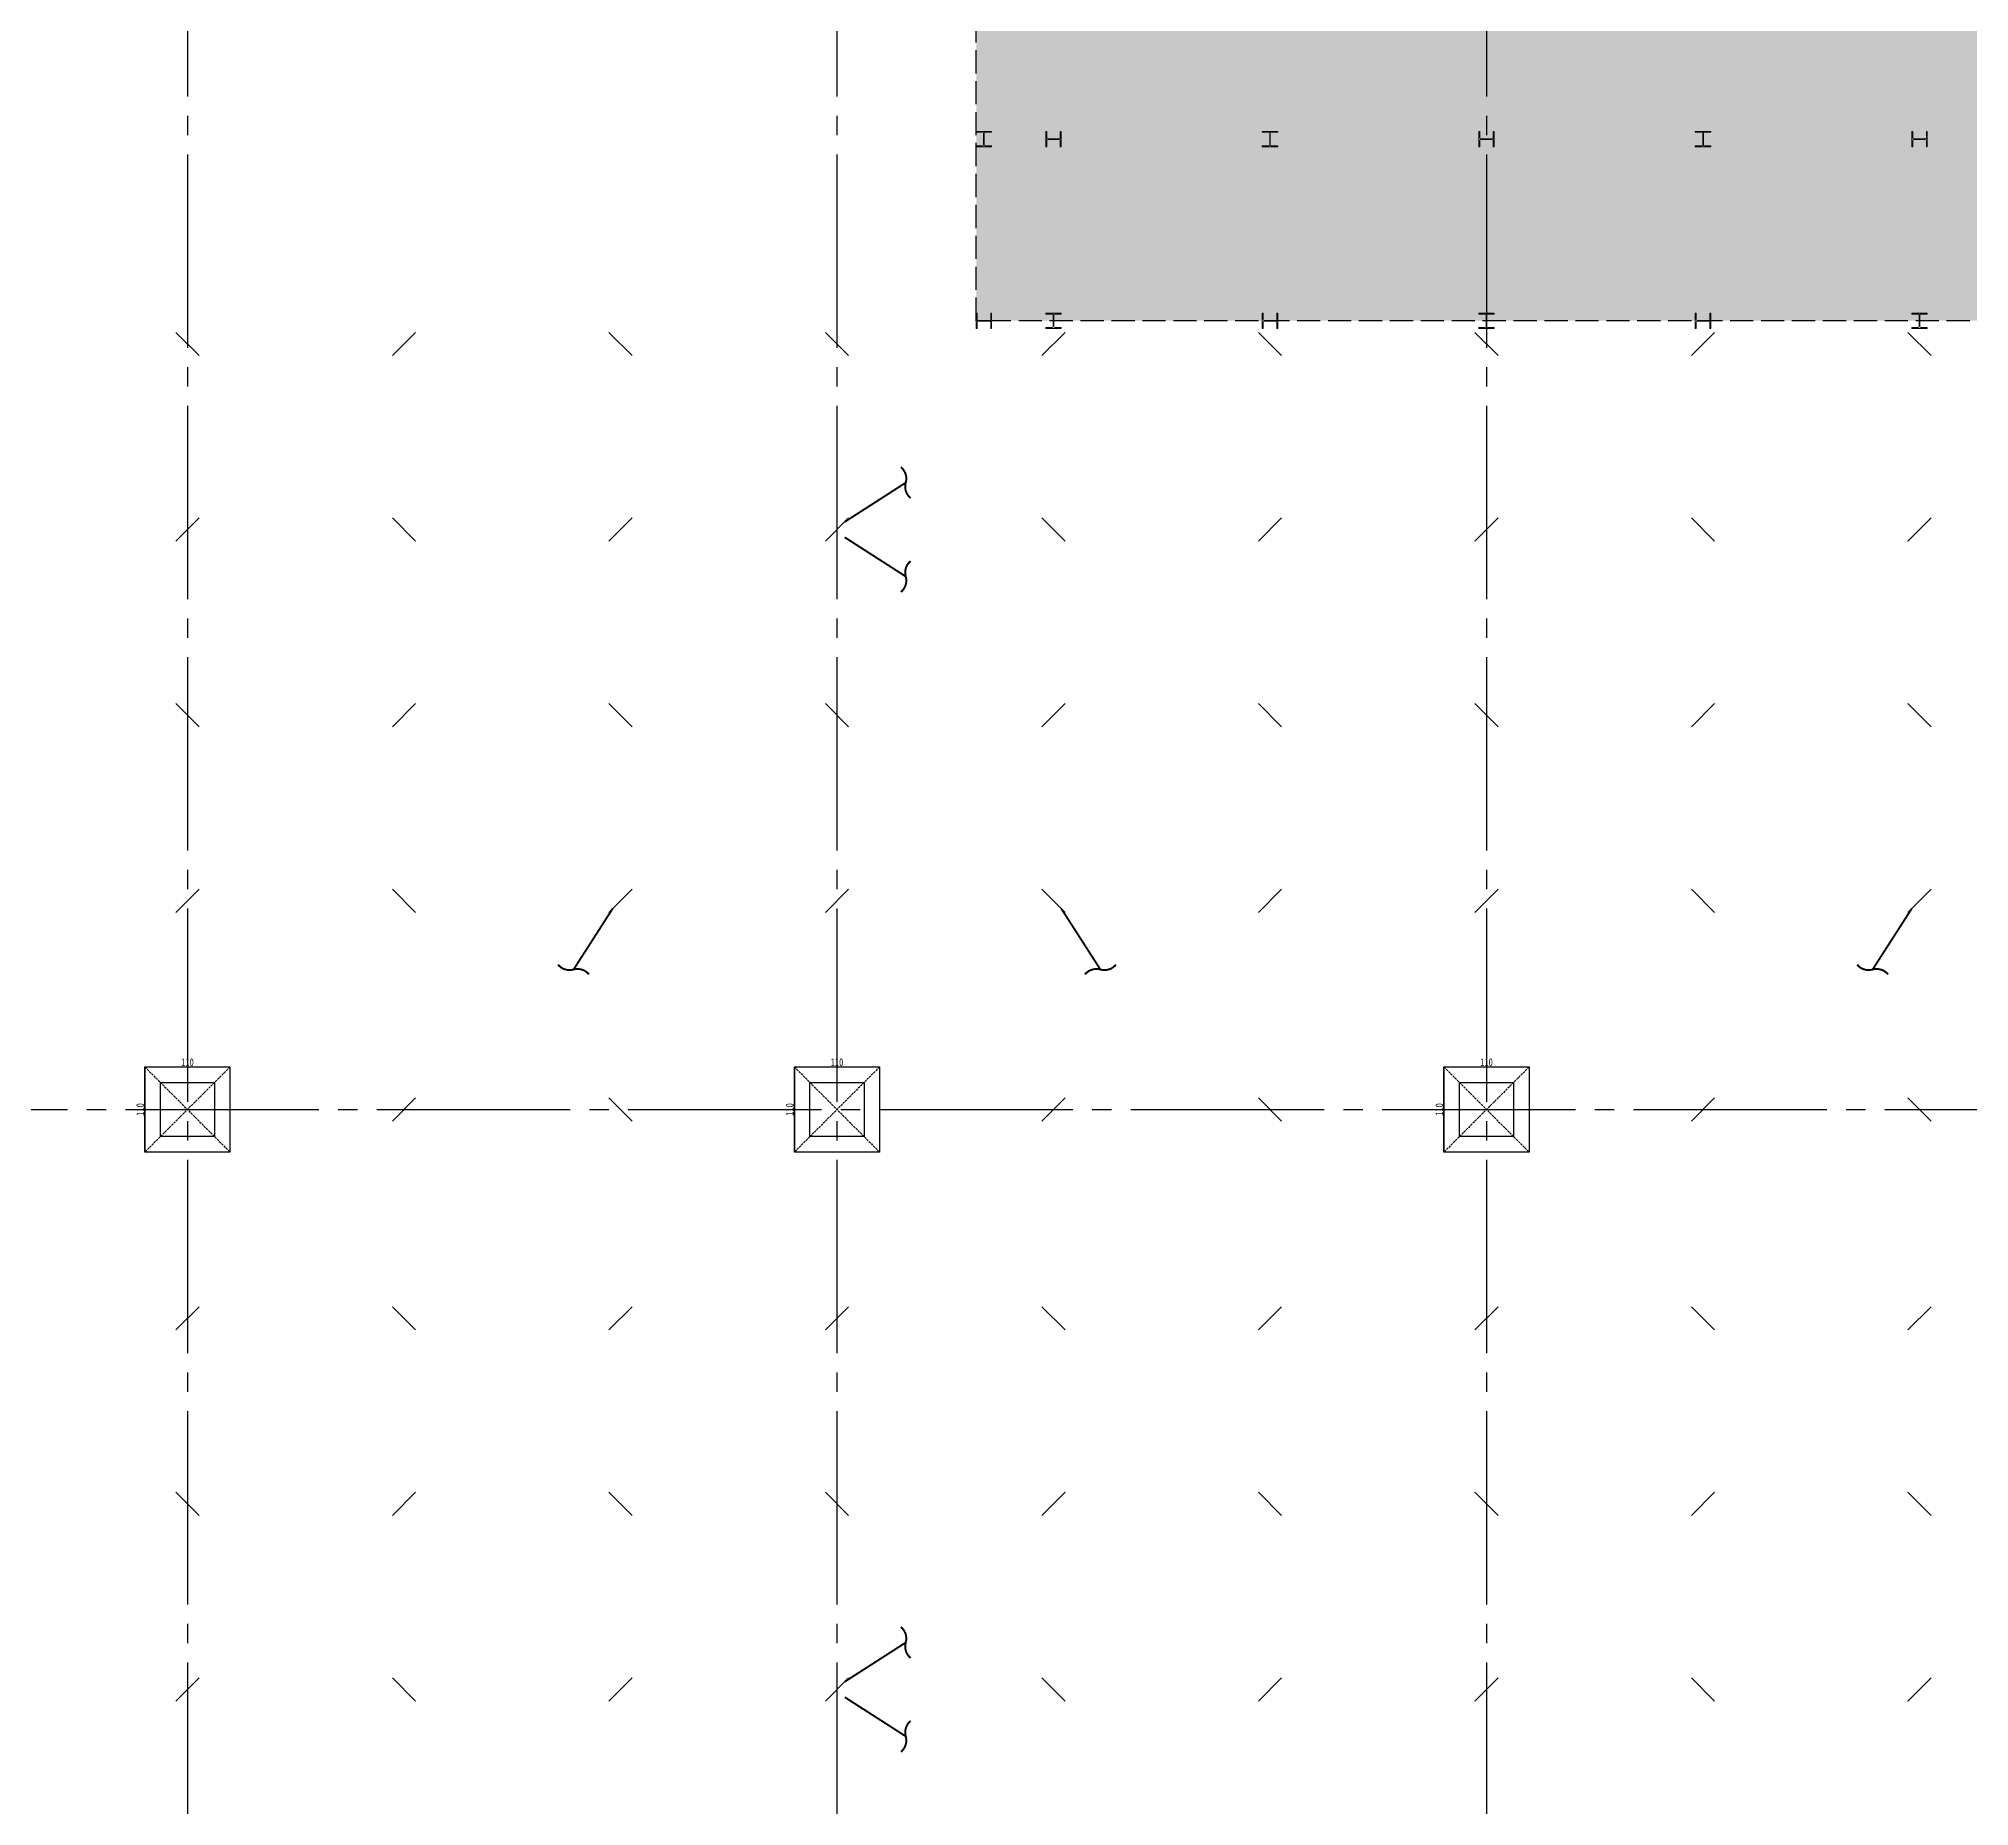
# Model space of a CAD drawing. Header units: millimetres. Extents: x -960 to 39633, y -720 to 12125.
# Drawn here: x 19967 to 22464, y 3599 to 5885 of the extents above; entities that cross this region are included whole.
import ezdxf

# ---------------------------------------------------------------- set-up
doc = ezdxf.new("R2010")
doc.units = ezdxf.units.MM
doc.header["$LTSCALE"] = 100
for name, pattern in [('X-S-FAB-L05$0$COL-CEN-LIN', [3.25, 2.5, -0.25, 0.25, -0.25]), ('X-S-FAB-L05$0$DASHED', [0.75, 0.5, -0.25]), ('X-S-FAB-L05$0$HIDDEN', [0.4, 0.3, -0.1])]:
    doc.linetypes.add(name, pattern=pattern)
for name, color, linetype in [('0-xref', 7, 'Continuous'), ('X-S-FAB-L05$0$BEAM', 8, 'Continuous'), ('X-S-FAB-L05$0$BLOCK', 8, 'Continuous'), ('X-S-FAB-L05$0$BR-D', 8, 'X-S-FAB-L05$0$DASHED'), ('X-S-FAB-L05$0$CCL', 8, 'X-S-FAB-L05$0$COL-CEN-LIN'), ('X-S-FAB-L05$0$COL', 8, 'Continuous'), ('X-S-FAB-L05$0$COL-S', 8, 'Continuous'), ('X-S-FAB-L05$0$HID(UP)', 8, 'X-S-FAB-L05$0$HIDDEN'), ('X-S-FAB-L05$0$S-鋼柱', 8, 'Continuous'), ('X-S-FAB-L05$0$SKY05│level-60%', 7, 'Continuous'), ('X-S-FAB-L05$0$斜撐', 8, 'Continuous')]:
    doc.layers.add(name, color=color, linetype=linetype)
doc.layers.add('X-S-FAB-L05$0$XREF', color=8, linetype='Continuous', lineweight=0)
doc.styles.add('X-S-FAB-L05$0$DIM', font='', dxfattribs={"width": 0.8})
doc.styles.get('X-S-FAB-L05$0$DIM').set_extended_font_data('MingLiU')
doc.dimstyles.new('X-S-FAB-L05$0$JJP_005_defpoint', dxfattribs={"dimtxt": 20, "dimasz": 0.5, "dimexe": 0.5, "dimexo": 0.5, "dimgap": 0.5, "dimtad": 1, "dimdsep": 46, "dimtxsty": 'X-S-FAB-L05$0$DIM', "dimblk": 'X-S-FAB-L05$0$_None', "dimcen": 10, "dimclrd": 256, "dimclre": 256, "dimclrt": 256, "dimadec": 0, "dimazin": 0, "dimtfac": 1, "dimtix": 1, "dimtmove": 2, "dimatfit": 3, "dimldrblk": 'X-S-FAB-L05$0$_None', "dimfxl": 0.5, "dimtolj": 1, "dimtzin": 0, "dimarcsym": 0})

# ---------------------------------------------------------------- blocks, each defined once
blk = doc.blocks.new('*D173')
at = {"layer": 'DefPoints', "lineweight": -2, "transparency": 16777216}
blk.add_line((0, 0), (110, 0), dxfattribs=at)
at = {"layer": 'DefPoints', "color": 0, "transparency": 16777216}
for p in [(0, 0), (110, 0), (110, 0)]:
    blk.add_point(p, dxfattribs=at)
at = {"layer": 'DefPoints', "transparency": 16777216, "insert": (55, 6.1), "char_height": 10, "attachment_point": 5, "style": 'X-S-FAB-L05$0$DIM'}
blk.add_mtext('\\A1;110', dxfattribs=at)
blk = doc.blocks.new('X-S-FAB-L05$0$_None')
blk = doc.blocks.new('*D174')
at = {"layer": 'DefPoints', "lineweight": -2, "transparency": 16777216}
blk.add_line((0, 0), (0, -110), dxfattribs=at)
at = {"layer": 'DefPoints', "color": 0, "transparency": 16777216}
for p in [(0, 0), (0, -110), (0, -110)]:
    blk.add_point(p, dxfattribs=at)
at = {"layer": 'DefPoints', "transparency": 16777216, "insert": (-6.1, -55), "char_height": 10, "attachment_point": 5, "rotation": 90, "style": 'X-S-FAB-L05$0$DIM'}
blk.add_mtext('\\A1;110', dxfattribs=at)
blk = doc.blocks.new('X-S-FAB-L05$0$斜撐')
at = {"layer": 'X-S-FAB-L05$0$BR-D', "const_width": 0.5}
blk.add_lwpolyline([(962.11, 215.55, -0.296213), (957.95, 215.19, 0.299957), (953.75, 214.85, 0.006918)], format="xyb", dxfattribs=at)
at = {"layer": 'X-S-FAB-L05$0$BR-D', "linetype": 'ByBlock', "const_width": 0.5}
blk.add_lwpolyline([(964.37, 197.57), (957.95, 215.19)], dxfattribs=at)
blk = doc.blocks.new('X-S-FAB-L05$0$SC1')
at = {"layer": 'DefPoints'}
blk.add_line((27925, 8342.1), (27955, 8312.1), dxfattribs=at)
blk = doc.blocks.new('X-S-FAB-L05$0$VC(C)')
at = {"layer": 'X-S-FAB-L05$0$S-鋼柱'}
for p in [(-7780, -2837.1), (-7220, -2837.1), (-6940, -2837.1), (-6380, -2837.1), (-6100, -2837.1), (-5540, -2837.1), (-7500, -3077.1), (-6660, -3077.1), (-5820, -3077.1), (-7780, -3317.1), (-7220, -3317.1), (-6940, -3317.1), (-6380, -3317.1), (-6100, -3317.1), (-5540, -3317.1), (-7500, -3557.1), (-6660, -3557.1), (-5820, -3557.1), (-7220, -3827.1), (-6380, -3827.1), (-5540, -3827.1), (-7500, -4097.1), (-6660, -4097.1), (-5820, -4097.1), (-7780, -4337.1), (-7220, -4337.1), (-6940, -4337.1), (-6380, -4337.1), (-6100, -4337.1), (-5540, -4337.1), (-7500, -4577.1), (-6660, -4577.1), (-5820, -4577.1)]:
    blk.add_blockref('X-S-FAB-L05$0$SC1', p, dxfattribs=at)
at = {"layer": 'X-S-FAB-L05$0$S-鋼柱', "rotation": 90}
for p in [(28767.1, -22450), (29607.1, -22450), (30447.1, -22450), (28487.1, -22690), (29047.1, -22690), (29327.1, -22690), (29887.1, -22690), (30167.1, -22690), (30727.1, -22690), (28767.1, -22930), (29607.1, -22930), (30447.1, -22930), (28487.1, -23170), (29047.1, -23170), (29327.1, -23170), (29887.1, -23170), (30167.1, -23170), (30727.1, -23170), (28767.1, -23440), (29607.1, -23440), (30447.1, -23440), (28487.1, -23710), (29047.1, -23710), (29327.1, -23710), (29887.1, -23710), (30167.1, -23710), (30727.1, -23710), (28767.1, -23950), (29607.1, -23950), (30447.1, -23950), (28487.1, -24190), (29047.1, -24190), (29327.1, -24190), (29887.1, -24190), (30167.1, -24190), (30727.1, -24190)]:
    blk.add_blockref('X-S-FAB-L05$0$SC1', p, dxfattribs=at)
at = {"layer": 'X-S-FAB-L05$0$斜撐'}
for p, xscale, yscale, zscale, rotation in [((18987.4, 9747.2), 5.000000000000002, 5.000000000000002, 5.000000000000002, 282.6853631040207), ((18987.4, 752.8), -5, 5, 5, 257.3146368959793), ((16222.8, 6782.6), -5.000000000000004, 5, 5, 167.3146368959792), ((25777.2, 6782.6), 5.000000000000001, 5.000000000000001, 5.000000000000001, 192.6853631040205), ((17902.8, 6782.6), -5.000000000000004, 5, 5, 167.3146368959792), ((18987.4, 8247.2), 5.000000000000002, 5.000000000000002, 5.000000000000002, 282.6853631040207), ((18987.4, -747.2), -5, 5, 5, 257.3146368959793)]:
    blk.add_blockref('X-S-FAB-L05$0$斜撐', p, dxfattribs=dict(at, xscale=xscale, yscale=yscale, zscale=zscale, rotation=rotation))
blk = doc.blocks.new('*U58')
at = {"layer": 'DefPoints', "linetype": 'X-S-FAB-L05$0$HIDDEN', "ltscale": 0.1}
for p, q in [((110, 0), (0, -110)), ((0, 0), (110, -110))]:
    blk.add_line(p, q, dxfattribs=at)
at = {"layer": 'X-S-FAB-L05$0$COL', "ltscale": 0.1}
blk.add_lwpolyline([(0, 0), (110, 0), (110, -110), (0, -110)], close=True, dxfattribs=at)
at = {"layer": 'DefPoints'}
dim = blk.add_linear_dim(base=(0, -110), p1=(0, 0), p2=(0, -110), angle=90, dimstyle='X-S-FAB-L05$0$JJP_005_defpoint', override={"dimtxt": 10}, dxfattribs=at)
dim.commit()
dim.dimension.update_dxf_attribs({"geometry": '*D174', "text_midpoint": (-6.067, -55)})
dim = blk.add_linear_dim(base=(110, 0), p1=(0, 0), p2=(110, 0), dimstyle='X-S-FAB-L05$0$JJP_005_defpoint', override={"dimtxt": 10}, dxfattribs=at)
dim.commit()
dim.dimension.update_dxf_attribs({"geometry": '*D173', "text_midpoint": (55, 6.067)})
blk = doc.blocks.new('X-S-FAB-L05$0$FAB2-L05')
at = {"layer": 'X-S-FAB-L05$0$CCL'}
for p, q in [((-6000, 11005), (-6000, 0)), ((-5160, 11005), (-5160, 0)), ((-4320, 11005), (-4320, 0)), ((-26880, 5220), (1210, 5220))]:
    blk.add_line(p, q, dxfattribs=at)
at = {"layer": 'X-S-FAB-L05$0$COL-S'}
for points in [[(-6035, 5255), (-5965, 5255), (-5965, 5185), (-6035, 5185)], [(-5195, 5255), (-5125, 5255), (-5125, 5185), (-5195, 5185)], [(-4355, 5255), (-4285, 5255), (-4285, 5185), (-4355, 5185)]]:
    blk.add_lwpolyline(points, close=True, dxfattribs=at)
at = {"layer": 'X-S-FAB-L05$0$BEAM'}
for p in [(-6055, 5275), (-5215, 5275), (-4375, 5275)]:
    blk.add_blockref('*U58', p, dxfattribs=at)
blk = doc.blocks.new('X-S-FAB-L05')
at = {"layer": 'X-S-FAB-L05$0$SKY05│level-60%'}
h = blk.add_hatch(dxfattribs=at)
h.set_pattern_fill('ANSI31', color=256)
h.set_pattern_definition([(45, (0, 0), (-0.08838834765, 0.08838834765), [])])
edge = h.paths.add_edge_path()
edge.add_line((23520.4, 5520), (21180, 5520))
edge.add_line((21180, 5520), (21180, 7320))
edge.add_line((21180, 7320), (19200, 7320))
edge.add_line((19200, 7320), (19200, 8595))
edge.add_line((19200, 8595), (19707.5, 8595))
edge.add_line((19707.5, 8595), (19707.5, 9033))
at = {"layer": 'X-S-FAB-L05$0$COL-S', "lineweight": 0, "flags": 128}
for points in [[(21180, 5765), (21180, 5763.8), (21188.3, 5763.8, -0.41421356), (21189.6, 5762.5), (21189.6, 5747.5, -0.41421356), (21188.3, 5746.2), (21180, 5746.2), (21180, 5745), (21200, 5745), (21200, 5746.2), (21191.7, 5746.2, -0.41421356), (21190.4, 5747.5), (21190.4, 5762.5, -0.41421356), (21191.7, 5763.8), (21200, 5763.8), (21200, 5765)], [(21270, 5745), (21271.2, 5745), (21271.2, 5753.3, -0.41421356), (21272.5, 5754.6), (21287.5, 5754.6, -0.41421356), (21288.8, 5753.3), (21288.8, 5745), (21290, 5745), (21290, 5765), (21288.8, 5765), (21288.8, 5756.7, -0.41421356), (21287.5, 5755.4), (21272.5, 5755.4, -0.41421356), (21271.2, 5756.7), (21271.2, 5765), (21270, 5765)], [(21550, 5765), (21550, 5763.8), (21558.3, 5763.8, -0.41421356), (21559.6, 5762.5), (21559.6, 5747.5, -0.41421356), (21558.3, 5746.2), (21550, 5746.2), (21550, 5745), (21570, 5745), (21570, 5746.2), (21561.7, 5746.2, -0.41421356), (21560.4, 5747.5), (21560.4, 5762.5, -0.41421356), (21561.7, 5763.8), (21570, 5763.8), (21570, 5765)], [(21830, 5745), (21831.2, 5745), (21831.2, 5753.3, -0.41421356), (21832.5, 5754.6), (21847.5, 5754.6, -0.41421356), (21848.8, 5753.3), (21848.8, 5745), (21850, 5745), (21850, 5765), (21848.8, 5765), (21848.8, 5756.7, -0.41421356), (21847.5, 5755.4), (21832.5, 5755.4, -0.41421356), (21831.2, 5756.7), (21831.2, 5765), (21830, 5765)], [(22110, 5765), (22110, 5763.8), (22118.3, 5763.8, -0.41421356), (22119.6, 5762.5), (22119.6, 5747.5, -0.41421356), (22118.3, 5746.2), (22110, 5746.2), (22110, 5745), (22130, 5745), (22130, 5746.2), (22121.7, 5746.2, -0.41421356), (22120.4, 5747.5), (22120.4, 5762.5, -0.41421356), (22121.7, 5763.8), (22130, 5763.8), (22130, 5765)], [(22390, 5745), (22391.2, 5745), (22391.2, 5753.3, -0.41421356), (22392.5, 5754.6), (22407.5, 5754.6, -0.41421356), (22408.8, 5753.3), (22408.8, 5745), (22410, 5745), (22410, 5765), (22408.8, 5765), (22408.8, 5756.7, -0.41421356), (22407.5, 5755.4), (22392.5, 5755.4, -0.41421356), (22391.2, 5756.7), (22391.2, 5765), (22390, 5765)], [(21180, 5510), (21181.2, 5510), (21181.2, 5518.3, -0.41421356), (21182.5, 5519.6), (21197.5, 5519.6, -0.41421356), (21198.8, 5518.3), (21198.8, 5510), (21200, 5510), (21200, 5530), (21198.8, 5530), (21198.8, 5521.7, -0.41421356), (21197.5, 5520.4), (21182.5, 5520.4, -0.41421356), (21181.2, 5521.7), (21181.2, 5530), (21180, 5530)], [(21270, 5530), (21270, 5528.8), (21278.3, 5528.8, -0.41421356), (21279.6, 5527.5), (21279.6, 5512.5, -0.41421356), (21278.3, 5511.2), (21270, 5511.2), (21270, 5510), (21290, 5510), (21290, 5511.2), (21281.7, 5511.2, -0.41421356), (21280.4, 5512.5), (21280.4, 5527.5, -0.41421356), (21281.7, 5528.8), (21290, 5528.8), (21290, 5530)], [(21550, 5510), (21551.2, 5510), (21551.2, 5518.3, -0.41421356), (21552.5, 5519.6), (21567.5, 5519.6, -0.41421356), (21568.8, 5518.3), (21568.8, 5510), (21570, 5510), (21570, 5530), (21568.8, 5530), (21568.8, 5521.7, -0.41421356), (21567.5, 5520.4), (21552.5, 5520.4, -0.41421356), (21551.2, 5521.7), (21551.2, 5530), (21550, 5530)], [(21830, 5530), (21830, 5528.8), (21838.3, 5528.8, -0.41421356), (21839.6, 5527.5), (21839.6, 5512.5, -0.41421356), (21838.3, 5511.2), (21830, 5511.2), (21830, 5510), (21850, 5510), (21850, 5511.2), (21841.7, 5511.2, -0.41421356), (21840.4, 5512.5), (21840.4, 5527.5, -0.41421356), (21841.7, 5528.8), (21850, 5528.8), (21850, 5530)], [(22110, 5510), (22111.2, 5510), (22111.2, 5518.3, -0.41421356), (22112.5, 5519.6), (22127.5, 5519.6, -0.41421356), (22128.8, 5518.3), (22128.8, 5510), (22130, 5510), (22130, 5530), (22128.8, 5530), (22128.8, 5521.7, -0.41421356), (22127.5, 5520.4), (22112.5, 5520.4, -0.41421356), (22111.2, 5521.7), (22111.2, 5530), (22110, 5530)], [(22390, 5530), (22390, 5528.8), (22398.3, 5528.8, -0.41421356), (22399.6, 5527.5), (22399.6, 5512.5, -0.41421356), (22398.3, 5511.2), (22390, 5511.2), (22390, 5510), (22410, 5510), (22410, 5511.2), (22401.7, 5511.2, -0.41421356), (22400.4, 5512.5), (22400.4, 5527.5, -0.41421356), (22401.7, 5528.8), (22410, 5528.8), (22410, 5530)]]:
    blk.add_lwpolyline(points, format="xyb", close=True, dxfattribs=at)
at = {"layer": 'X-S-FAB-L05$0$COL-S'}
for points in [[(20125, 4535), (20195, 4535), (20195, 4465), (20125, 4465)], [(20965, 4535), (21035, 4535), (21035, 4465), (20965, 4465)], [(21805, 4535), (21875, 4535), (21875, 4465), (21805, 4465)]]:
    blk.add_lwpolyline(points, close=True, dxfattribs=at)
at = {"layer": 'X-S-FAB-L05$0$HID(UP)'}
blk.add_lwpolyline([(24315, 5565), (23585, 5565), (23585, 5520), (21180, 5520), (21180, 7320), (19200, 7320), (19200, 8595), (19707.5, 8595), (19707.5, 9033)], dxfattribs=at)
at = {"layer": 'X-S-FAB-L05$0$BEAM'}
for p in [(20105, 4555), (20945, 4555), (21785, 4555)]:
    blk.add_blockref('*U58', p, dxfattribs=at)
at = {"layer": 'X-S-FAB-L05$0$BLOCK'}
blk.add_blockref('X-S-FAB-L05$0$FAB2-L05', (26160, -720), dxfattribs=at)
at = {"layer": 'X-S-FAB-L05$0$XREF'}
blk.add_blockref('X-S-FAB-L05$0$VC(C)', (0, 0), dxfattribs=at)

msp = doc.modelspace()

# ---------------------------------------------------------------- block references
at = {"layer": '0-xref'}
msp.add_blockref('X-S-FAB-L05', (0, 0), dxfattribs=at)

doc.saveas('drawing.dxf')
